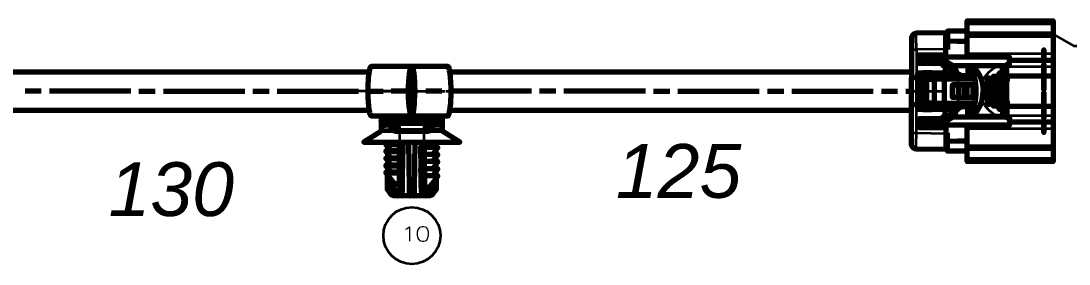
# Model space of a CAD drawing. Header units: millimetres. Extents: x 0 to 174, y 0 to 33.
# Drawn here: x 62.51 to 67.58, y 8.08 to 9.26 of the extents above; entities that cross this region are included whole.
import ezdxf

# ---------------------------------------------------------------- set-up
doc = ezdxf.new("R2010")
doc.units = ezdxf.units.MM
doc.layers.add('PDF2_문자', color=7, linetype='Continuous')
doc.layers.add('PDF2_형상', color=157, linetype='Continuous', true_color=0x405f80)
doc.styles.add('PDF LucidaHandwriting Italic', font='ariali.ttf')

msp = doc.modelspace()

# ---------------------------------------------------------------- linework, layer by layer
at = {"layer": 'PDF2_형상', "lineweight": 70}
for points in [[(67.0858, 9.0838), (67.0858, 9.0997), (67.0858, 9.1885), (67.0858, 9.2012), (67.0858, 9.2443), (67.0858, 9.2542), (67.0858, 9.2583), (67.5011, 9.2583), (67.5011, 9.2542), (67.5011, 9.2443), (67.5011, 9.2012), (67.5011, 9.1885), (67.5011, 9.0997), (67.5011, 9.0681), (67.5011, 9.0358), (67.5011, 8.9932)], [(66.9675, 9.0479), (66.9589, 9.0522), (66.8515, 9.0526), (66.8515, 9.0949), (66.9825, 9.096), (66.9825, 9.1225), (66.9825, 9.2012), (66.8397, 9.1987), (66.8303, 9.1967), (66.8225, 9.191), (66.8175, 9.1828), (66.8161, 9.1747), (66.8161, 9.12), (66.8161, 8.9849)], [(67.0858, 9.2088), (66.9904, 9.2088), (66.9904, 9.1601), (66.9904, 9.1201)], [(67.5011, 9.1885), (67.0858, 9.1885)], [(66.9825, 9.1744), (66.9904, 9.1746)], [(67.0858, 9.1589), (67.0383, 9.1594), (66.9904, 9.1601)], [(67.5011, 8.8436), (67.2775, 8.8436), (67.2775, 8.9932), (67.2775, 9.0358), (67.2775, 9.0472), (67.2904, 9.0472), (67.2904, 9.0838), (66.9283, 9.0838), (66.8594, 9.0838), (66.8594, 9.0631), (66.9283, 9.0631), (66.9822, 9.0631), (67.0157, 9.0435)], [(66.9675, 9.0631), (66.9675, 9.0435), (67.0157, 9.0435), (67.2775, 9.0435)], [(66.9785, 9.0424), (66.9764, 9.0435)], [(67.0179, 9.0056), (67.0179, 9.0225), (66.9785, 9.0424), (66.9785, 9.0058)], [(67.1196, 8.9925), (67.0882, 8.9926), (67.0679, 8.9928), (67.065, 8.9928), (67.0554, 8.9949), (67.0467, 8.999), (67.0392, 9.0054), (67.0335, 9.0133), (67.03, 9.0224), (67.0287, 9.0321), (67.0287, 9.0435)], [(67.0882, 9.0435), (67.0882, 8.9926)], [(67.1054, 9.0317), (67.0976, 9.0319), (67.0976, 9.0435)], [(67.2558, 9.0103), (67.2558, 9.041), (67.2331, 9.041), (67.1097, 9.041), (67.101, 9.041), (67.0997, 9.0435)], [(67.1097, 9.041), (67.1243, 9.0263), (67.1363, 9.0104), (67.1439, 8.9975), (67.1493, 8.9863), (67.1561, 8.9676), (67.1579, 8.9611), (67.1619, 8.9401), (67.1631, 8.9185)], [(67.2775, 9.0258), (67.2558, 9.0267)], [(67.2904, 9.0681), (67.5011, 9.0681)], [(64.1917, 9.0106), (62.0172, 9.0106)], [(66.8161, 9.0106), (64.5831, 9.0106)], [(66.8476, 8.8522), (66.8397, 8.8522), (66.8161, 8.8519), (66.8161, 8.9849), (66.8397, 8.9846), (66.8476, 8.9846)], [(66.8712, 8.83), (66.8476, 8.8299), (66.8476, 9.0069), (66.8712, 9.0068), (66.8712, 8.83), (66.9156, 8.8304), (67.0392, 8.8315)], [(67.0392, 9.0053), (66.9156, 9.0064), (66.8712, 9.0068)], [(66.8712, 8.9843), (66.9156, 8.984), (67.0415, 8.9829), (67.0415, 8.9765)], [(66.8712, 8.9758), (66.8761, 8.9758), (66.8761, 8.861), (66.8712, 8.861)], [(66.8761, 8.9758), (66.8958, 8.976), (66.9254, 8.9761)], [(66.9156, 9.0064), (66.9156, 8.984)], [(67.1133, 8.9925), (67.1133, 8.9769), (67.0401, 8.9765), (66.9746, 8.9762), (66.9254, 8.9761), (66.9254, 8.8608), (66.9746, 8.8606), (67.0401, 8.8603), (67.1133, 8.86), (67.1133, 8.8443)], [(66.9746, 8.9762), (66.9746, 8.8606)], [(67.0415, 9.0031), (67.0415, 8.9829)], [(67.0711, 8.9926), (67.0711, 8.9767)], [(67.2775, 8.9932), (67.5011, 8.9932), (67.5011, 8.8436), (67.5011, 8.8011), (67.5011, 8.7687), (67.5011, 8.7371), (67.5011, 8.6483), (67.5011, 8.6356), (67.5011, 8.5925), (67.5011, 8.5828), (67.5011, 8.5785), (67.0858, 8.5785), (67.0858, 8.5828), (67.0858, 8.5925), (67.0858, 8.6356), (67.0858, 8.6483), (67.0858, 8.7371), (67.0858, 8.7531)], [(67.0858, 8.9768), (67.0858, 8.9926)], [(67.2318, 8.9915), (67.2267, 8.9915)], [(67.2558, 8.836), (67.2558, 9.0008)], [(67.2775, 8.9918), (67.2558, 8.9919)], [(67.2915, 8.9776), (67.2563, 8.9775)], [(67.0415, 8.8875), (67.0401, 8.8875), (67.014, 8.8874), (67.014, 8.9496), (67.0401, 8.9494), (67.014, 8.9496)], [(67.0711, 8.9493), (67.0882, 8.9492), (67.1281, 8.949), (67.0842, 8.9493), (67.0401, 8.9494), (67.0415, 8.9494), (67.0415, 8.8875), (67.0711, 8.8875), (67.0711, 8.9493), (67.0415, 8.9494)], [(67.0858, 8.8876), (67.0858, 8.9492)], [(67.1133, 8.949), (67.1133, 8.8878)], [(67.2558, 8.9485), (67.2775, 8.9483), (67.2597, 8.9485), (67.2419, 8.9486)], [(67.2775, 8.9401), (67.2558, 8.9401)], [(67.0711, 8.8875), (67.0882, 8.8876), (67.1281, 8.8878), (67.0842, 8.8876), (67.0401, 8.8874), (67.014, 8.8874)], [(67.2558, 8.8265), (67.2558, 8.7958), (67.2331, 8.7958), (67.1097, 8.7958), (67.1117, 8.7975), (67.1244, 8.8107), (67.1347, 8.824), (67.1439, 8.8394), (67.1493, 8.8507), (67.154, 8.8628), (67.1579, 8.8757), (67.1619, 8.8968), (67.1631, 8.9185), (67.165, 8.9185)], [(67.2558, 8.8883), (67.2775, 8.8885), (67.2597, 8.8883), (67.2419, 8.8883)], [(67.2558, 8.9243), (67.2775, 8.9243)], [(67.2558, 8.9125), (67.2775, 8.9125)], [(67.2775, 8.8968), (67.2558, 8.8968)], [(62.0172, 8.8262), (64.1917, 8.8262)], [(64.5831, 8.8262), (66.8161, 8.8262)], [(66.9675, 8.789), (66.9589, 8.7846), (66.8515, 8.7842), (66.8515, 8.7419), (66.9825, 8.7408), (66.9825, 8.7143), (66.9825, 8.6357), (66.8397, 8.6381), (66.8317, 8.6396), (66.8236, 8.6447), (66.8181, 8.6526), (66.8161, 8.6621), (66.8161, 8.7168), (66.8161, 8.8519)], [(67.2775, 8.8436), (67.2775, 8.8011), (67.2775, 8.7897), (67.2904, 8.7897), (67.2904, 8.7531), (66.9283, 8.7531), (66.8594, 8.7531), (66.8594, 8.7738), (66.9283, 8.7738), (66.9822, 8.7738), (67.0157, 8.7935)], [(67.0415, 8.8603), (67.0415, 8.854), (66.9156, 8.8529), (66.8712, 8.8525)], [(66.9254, 8.8608), (66.8958, 8.8608), (66.8761, 8.861)], [(66.9156, 8.8304), (66.9156, 8.8529)], [(66.9764, 8.7935), (66.9785, 8.7946), (67.0179, 8.8144), (67.0179, 8.8312)], [(66.9785, 8.7946), (66.9785, 8.831)], [(67.0287, 8.7935), (67.0287, 8.8047), (67.0289, 8.8076), (67.0307, 8.8172), (67.035, 8.8261), (67.0413, 8.8336), (67.0492, 8.8393), (67.0582, 8.8429), (67.0679, 8.8442), (67.0882, 8.8442), (67.1196, 8.8443)], [(67.0415, 8.8338), (67.0415, 8.854)], [(67.0711, 8.8601), (67.0711, 8.8442)], [(67.0858, 8.8442), (67.0858, 8.86)], [(67.0882, 8.7935), (67.0882, 8.8442)], [(67.2267, 8.8453), (67.2318, 8.8453)], [(67.2558, 8.845), (67.2775, 8.845)], [(67.2915, 8.8592), (67.2563, 8.8593)], [(64.2488, 8.7236), (64.166, 8.671), (64.3396, 8.671), (64.4576, 8.671), (64.6313, 8.671), (64.5485, 8.7236), (64.5463, 8.7278), (64.5463, 8.7329), (64.5463, 8.7961), (64.5458, 8.7988)], [(64.2514, 8.7988), (64.251, 8.7961), (64.251, 8.7329), (64.251, 8.7278), (64.2486, 8.7236)], [(64.2511, 8.7714), (64.2514, 8.7797), (64.2515, 8.7806), (64.2517, 8.781), (64.2521, 8.7812), (64.2528, 8.7788), (64.2544, 8.7771), (64.2569, 8.7764)], [(64.2558, 8.7714), (64.256, 8.7746), (64.2563, 8.7757), (64.2564, 8.7761), (64.2567, 8.7763), (64.2569, 8.7764), (64.2949, 8.7757), (64.2944, 8.7757), (64.2936, 8.7764), (64.2929, 8.7775), (64.2924, 8.7806)], [(64.2949, 8.7757), (64.3104, 8.7754), (64.3093, 8.7757), (64.3082, 8.7764), (64.3071, 8.7782), (64.3067, 8.7803), (64.3101, 8.7789), (64.3117, 8.7763), (64.3128, 8.7704), (64.3124, 8.7704), (64.3122, 8.7704), (64.3121, 8.7704), (64.3169, 8.7704), (64.3163, 8.7728), (64.3143, 8.7744), (64.3104, 8.7754)], [(64.3403, 8.7325), (64.3403, 8.7261), (64.3403, 8.7251), (64.3397, 8.7251), (64.3394, 8.7251), (64.3393, 8.7251), (64.3282, 8.7251), (64.3276, 8.7251), (64.3247, 8.7257), (64.3221, 8.7274), (64.3204, 8.7299), (64.3199, 8.7329), (64.3199, 8.7988)], [(64.4774, 8.7988), (64.4774, 8.7329), (64.4763, 8.729), (64.4735, 8.7261), (64.4696, 8.7251), (64.469, 8.7251), (64.4579, 8.7251), (64.4569, 8.7251), (64.3403, 8.7251)], [(64.3607, 8.7988), (64.3535, 8.7942), (64.3524, 8.7899), (64.3524, 8.781), (64.3565, 8.7735), (64.3612, 8.7722), (64.3687, 8.7722), (64.3697, 8.7731), (64.3697, 8.7733), (64.3699, 8.7739), (64.3703, 8.7743), (64.3707, 8.7746), (64.3712, 8.7747), (64.426, 8.7747), (64.4265, 8.7746), (64.4269, 8.7743), (64.4274, 8.7739), (64.4275, 8.7733), (64.4275, 8.7731), (64.4285, 8.7722), (64.436, 8.7722), (64.4435, 8.7764), (64.4449, 8.781), (64.4443, 8.7776), (64.4432, 8.7756), (64.4406, 8.7722), (64.4379, 8.7686), (64.436, 8.7643)], [(64.3612, 8.7643), (64.3588, 8.7696), (64.3571, 8.7718), (64.3542, 8.7753), (64.3531, 8.7774), (64.3524, 8.781)], [(64.4449, 8.781), (64.4449, 8.7899), (64.4407, 8.7974), (64.4365, 8.7988)], [(64.4785, 8.7703), (64.4778, 8.7788), (64.4775, 8.7799), (64.4775, 8.78), (64.4774, 8.78)], [(64.4904, 8.7803), (64.4871, 8.7789), (64.4856, 8.7763), (64.4844, 8.7704), (64.485, 8.7704), (64.4803, 8.7704), (64.4807, 8.7724), (64.4822, 8.774), (64.4843, 8.775), (64.4867, 8.7754), (64.5024, 8.7757), (64.5254, 8.7761), (64.5336, 8.7763), (64.5388, 8.7763), (64.5403, 8.7764)], [(66.9675, 8.7738), (66.9675, 8.7935), (67.0157, 8.7935), (67.2775, 8.7935)], [(67.1054, 8.8051), (67.0976, 8.8049), (67.0976, 8.7935)], [(67.0997, 8.7935), (67.101, 8.7958), (67.1097, 8.7958)], [(67.2775, 8.811), (67.2558, 8.8103)], [(64.3067, 8.7486), (64.3101, 8.75), (64.3117, 8.7526), (64.3128, 8.7586), (64.3121, 8.7586), (64.3122, 8.7586), (64.3169, 8.7586), (64.3164, 8.7565), (64.315, 8.7549), (64.3129, 8.7539), (64.3104, 8.7535), (64.2949, 8.7532), (64.271, 8.7528), (64.2599, 8.7526), (64.2569, 8.7526)], [(64.3197, 8.7168), (64.3211, 8.7212), (64.321, 8.724), (64.3201, 8.7257), (64.3122, 8.7278), (64.3001, 8.7297), (64.2924, 8.7329)], [(64.2993, 8.7278), (64.2999, 8.7289), (64.3001, 8.7297), (64.3001, 8.7281), (64.2999, 8.7264), (64.2992, 8.7249), (64.2983, 8.7236)], [(64.3121, 8.7704), (64.3121, 8.7586)], [(64.3188, 8.7586), (64.3194, 8.7503), (64.3197, 8.749), (64.3197, 8.7489), (64.3199, 8.7489)], [(64.3201, 8.7257), (64.3201, 8.7258), (64.3203, 8.7258), (64.3233, 8.7258), (64.3239, 8.7258), (64.3242, 8.7258), (64.3243, 8.7258), (64.3244, 8.7258)], [(64.3282, 8.7251), (64.3247, 8.7261), (64.3222, 8.729), (64.3212, 8.7329)], [(64.3332, 8.7643), (64.3364, 8.7642), (64.3411, 8.764), (64.4561, 8.764), (64.4607, 8.7642), (64.464, 8.7643)], [(64.3687, 8.7722), (64.3689, 8.7722), (64.369, 8.7722), (64.4281, 8.7722), (64.4285, 8.7722)], [(64.3986, 8.7703), (64.3854, 8.7703), (64.3854, 8.7722)], [(64.4132, 8.7722), (64.4132, 8.7703), (64.4122, 8.7703), (64.4111, 8.7703), (64.4096, 8.7703), (64.405, 8.7703), (64.4019, 8.7703), (64.3986, 8.7703), (64.3986, 8.7722)], [(64.3986, 8.7161), (64.3986, 8.7251)], [(64.4019, 8.7703), (64.4019, 8.7722)], [(64.405, 8.7703), (64.405, 8.7722)], [(64.4096, 8.7703), (64.4096, 8.7722)], [(64.4111, 8.7703), (64.4111, 8.7722)], [(64.4122, 8.7703), (64.4122, 8.7722)], [(64.4569, 8.7251), (64.4569, 8.7325)], [(64.4576, 8.7251), (64.4576, 8.721), (64.4576, 8.7167)], [(64.469, 8.7251), (64.4717, 8.7257), (64.4739, 8.7274), (64.4754, 8.7299), (64.476, 8.7329)], [(64.4728, 8.7258), (64.4737, 8.7258), (64.4769, 8.7258), (64.4771, 8.7258), (64.4771, 8.7257), (64.4769, 8.7257)], [(64.4775, 8.7168), (64.4761, 8.7212), (64.4763, 8.724), (64.4769, 8.7257), (64.4861, 8.7281), (64.4971, 8.7297), (64.4971, 8.7281), (64.4974, 8.7264), (64.4989, 8.7236)], [(64.5024, 8.7532), (64.4867, 8.7535), (64.4879, 8.7532), (64.489, 8.7525), (64.4901, 8.7508), (64.4904, 8.7486), (64.4871, 8.75), (64.4856, 8.7526), (64.4844, 8.7586), (64.4849, 8.7586), (64.485, 8.7586), (64.4851, 8.7586), (64.4803, 8.7586), (64.481, 8.7561), (64.4829, 8.7544), (64.4867, 8.7535)], [(64.4851, 8.7586), (64.4851, 8.7704)], [(64.5049, 8.7329), (64.4971, 8.7297)], [(64.5414, 8.7575), (64.5413, 8.7543), (64.541, 8.7532), (64.5407, 8.7528), (64.5406, 8.7526), (64.5403, 8.7526), (64.5024, 8.7532), (64.5028, 8.7532), (64.5036, 8.7526), (64.5043, 8.7515), (64.5049, 8.7483)], [(64.5451, 8.7476), (64.5444, 8.7501), (64.5428, 8.7519), (64.5403, 8.7526)], [(64.5408, 8.7529), (64.5413, 8.7525)], [(67.5011, 8.7687), (67.2904, 8.7687)], [(67.0858, 8.6281), (66.9904, 8.6281), (66.9904, 8.6767), (66.9904, 8.7167)], [(66.9904, 8.6767), (67.0383, 8.6774), (67.0858, 8.6779)], [(64.3376, 8.6636), (64.2742, 8.6636), (64.2737, 8.6635), (64.2733, 8.6633), (64.2731, 8.6631), (64.2729, 8.6626), (64.2728, 8.6624), (64.2728, 8.6618), (64.2732, 8.6611)], [(64.3376, 8.6292), (64.2742, 8.6292), (64.2737, 8.629), (64.2733, 8.6289), (64.2731, 8.6286), (64.2729, 8.6282), (64.2728, 8.6278), (64.2728, 8.6274), (64.2732, 8.6267)], [(64.2981, 8.6292), (64.2732, 8.6611), (64.3376, 8.6611)], [(64.2981, 8.5947), (64.2732, 8.6267), (64.3376, 8.6267)], [(64.2815, 8.671), (64.2815, 8.6636)], [(64.2815, 8.6504), (64.2815, 8.6292)], [(64.3561, 8.6296), (64.3567, 8.6615), (64.3568, 8.6642), (64.3376, 8.6642), (64.3376, 8.6615), (64.3376, 8.6296), (64.3376, 8.6271), (64.3376, 8.5951), (64.3376, 8.5926), (64.3376, 8.5607), (64.3376, 8.5582), (64.3376, 8.5263), (64.3376, 8.5238), (64.3376, 8.4712), (64.3376, 8.4699)], [(64.3556, 8.5951), (64.3561, 8.6271), (64.3561, 8.6296), (64.3376, 8.6296)], [(64.3818, 8.671), (64.3857, 8.4494), (64.3857, 8.4481), (64.3861, 8.4232), (64.3861, 8.4194), (64.3865, 8.4182), (64.3874, 8.4169), (64.389, 8.4158), (64.3911, 8.4156)], [(64.411, 8.4194), (64.4111, 8.4232), (64.4115, 8.4481), (64.4115, 8.4494), (64.4154, 8.671)], [(64.4442, 8.4526), (64.4442, 8.454), (64.4432, 8.5065), (64.4432, 8.509), (64.4426, 8.541), (64.4425, 8.5435), (64.4596, 8.5435), (64.4596, 8.5754), (64.4596, 8.5779), (64.4596, 8.6099), (64.4596, 8.6124), (64.4596, 8.6443), (64.4596, 8.6469), (64.4408, 8.6469), (64.4408, 8.6443), (64.4414, 8.6124)], [(64.4992, 8.6119), (64.524, 8.6439), (64.5243, 8.6442), (64.5244, 8.6446), (64.5244, 8.645), (64.5243, 8.6454), (64.524, 8.6458), (64.5237, 8.6461), (64.5235, 8.6463), (64.5231, 8.6464), (64.4596, 8.6464)], [(64.5157, 8.6464), (64.5157, 8.671)], [(64.5157, 8.6119), (64.5157, 8.6332)], [(66.9904, 8.6624), (66.9825, 8.6624)], [(67.0858, 8.6483), (67.5011, 8.6483)], [(64.3376, 8.5947), (64.2742, 8.5947), (64.2737, 8.5946), (64.2733, 8.5944), (64.2731, 8.5942), (64.2729, 8.5938), (64.2728, 8.5933), (64.2728, 8.5929), (64.2732, 8.5922)], [(64.2981, 8.5603), (64.2732, 8.5922), (64.3376, 8.5922)], [(64.2815, 8.616), (64.2815, 8.5947)], [(64.2815, 8.5815), (64.2815, 8.5603)], [(64.355, 8.5607), (64.3556, 8.5926), (64.3556, 8.5951), (64.3376, 8.5951)], [(64.4596, 8.6124), (64.4414, 8.6124), (64.4414, 8.6099), (64.4419, 8.5779)], [(64.4596, 8.5779), (64.4419, 8.5779), (64.4419, 8.5754), (64.4425, 8.5435)], [(64.4992, 8.5775), (64.524, 8.6094), (64.5243, 8.6097), (64.5244, 8.6101), (64.5244, 8.6106), (64.5243, 8.611), (64.524, 8.6114), (64.5237, 8.6117), (64.5231, 8.6119), (64.4596, 8.6119)], [(64.4992, 8.5431), (64.524, 8.575), (64.5243, 8.5753), (64.5244, 8.5757), (64.5244, 8.5761), (64.5243, 8.5765), (64.524, 8.5769), (64.5237, 8.5772), (64.5231, 8.5775), (64.4596, 8.5775)], [(64.5157, 8.5775), (64.5157, 8.5987)], [(64.3376, 8.5603), (64.2742, 8.5603), (64.2737, 8.5601), (64.2733, 8.56), (64.2731, 8.5597), (64.2729, 8.5593), (64.2728, 8.5589), (64.2728, 8.5585), (64.2732, 8.5578)], [(64.3376, 8.5258), (64.2742, 8.5258), (64.2737, 8.5257), (64.2733, 8.5256), (64.2731, 8.5253), (64.2729, 8.5249), (64.2728, 8.5244), (64.2728, 8.524), (64.2732, 8.5233)], [(64.2981, 8.5258), (64.2732, 8.5578), (64.3376, 8.5578)], [(64.3376, 8.4707), (64.3137, 8.4706), (64.3136, 8.4712), (64.3133, 8.4718), (64.2732, 8.5233), (64.3376, 8.5233)], [(64.2815, 8.5471), (64.2815, 8.5258)], [(64.3543, 8.5263), (64.3549, 8.5582), (64.355, 8.5607), (64.3376, 8.5607)], [(64.3533, 8.4699), (64.3533, 8.4712), (64.3543, 8.5238), (64.3543, 8.5263), (64.3376, 8.5263)], [(64.4596, 8.5435), (64.4596, 8.541), (64.4596, 8.509), (64.4432, 8.509)], [(64.4992, 8.5086), (64.524, 8.5406), (64.5243, 8.5408), (64.5244, 8.5412), (64.5244, 8.5417), (64.5243, 8.5421), (64.524, 8.5425), (64.5237, 8.5428), (64.5231, 8.5431), (64.4596, 8.5431)], [(64.5157, 8.5431), (64.5157, 8.5643)], [(64.5157, 8.5086), (64.5157, 8.5299)], [(64.3236, 8.4399), (64.3244, 8.4392), (64.3253, 8.4378), (64.3258, 8.4358), (64.3258, 8.4233), (64.3258, 8.4203), (64.3258, 8.4185), (64.3258, 8.4171), (64.3261, 8.4151), (64.3272, 8.4136), (64.3287, 8.4125), (64.3307, 8.4121), (64.321, 8.4121), (64.3144, 8.4121), (64.3124, 8.4121), (64.3035, 8.4143), (64.2963, 8.4206), (64.2828, 8.4397), (64.2815, 8.444), (64.2815, 8.5126)], [(64.3533, 8.4653), (64.3367, 8.4653), (64.285, 8.4653), (64.2842, 8.4665), (64.2838, 8.4701), (64.2818, 8.4701), (64.2822, 8.4644), (64.2828, 8.4633), (64.2835, 8.4647), (64.2842, 8.4651), (64.285, 8.4653), (64.2839, 8.4682), (64.2838, 8.4701), (64.2818, 8.4701)], [(64.3096, 8.4657), (64.3097, 8.4654), (64.3097, 8.4653), (64.3099, 8.4653), (64.3096, 8.4657), (64.3078, 8.4701)], [(64.4596, 8.509), (64.4596, 8.5065), (64.4596, 8.454), (64.4596, 8.4526)], [(64.4596, 8.4535), (64.4835, 8.4533), (64.4839, 8.4546), (64.524, 8.5061), (64.5243, 8.5064), (64.5244, 8.5068), (64.5244, 8.5072), (64.5243, 8.5076), (64.524, 8.5081), (64.5237, 8.5083), (64.5235, 8.5085), (64.5231, 8.5086), (64.4596, 8.5086)], [(64.5157, 8.4954), (64.5157, 8.444), (64.5144, 8.4397), (64.501, 8.4206), (64.494, 8.4144), (64.4849, 8.4121), (64.4828, 8.4121), (64.4763, 8.4121), (64.4689, 8.4121)], [(64.2835, 8.4654), (64.2857, 8.4658)], [(64.2978, 8.4206), (64.2885, 8.4332), (64.2844, 8.4397)], [(64.3144, 8.4171), (64.3097, 8.4176), (64.3053, 8.4197), (64.3015, 8.4233), (64.2924, 8.436), (64.2882, 8.4393)], [(64.2903, 8.441), (64.3208, 8.4407), (64.3206, 8.4408), (64.3204, 8.441), (64.3201, 8.4414), (64.3197, 8.4425), (64.3194, 8.4457)], [(64.3094, 8.4657), (64.311, 8.4656)], [(64.3125, 8.4682), (64.3124, 8.4671), (64.3118, 8.4661), (64.3108, 8.4656), (64.3099, 8.4653)], [(64.3208, 8.4407), (64.3236, 8.4399), (64.3235, 8.44), (64.3235, 8.4401), (64.3236, 8.4406), (64.3253, 8.444)], [(64.3244, 8.4392), (64.3246, 8.439), (64.325, 8.4389), (64.3257, 8.439), (64.3272, 8.4397), (64.3289, 8.4376), (64.3299, 8.4351), (64.3301, 8.4329), (64.3274, 8.4337), (64.3264, 8.4344), (64.326, 8.4351), (64.3258, 8.4358)], [(64.3524, 8.4121), (64.3367, 8.4121), (64.3307, 8.4121), (64.3301, 8.4156), (64.33, 8.4206), (64.3272, 8.4213), (64.3264, 8.4221), (64.326, 8.4226), (64.3258, 8.4233)], [(64.3301, 8.4329), (64.33, 8.4206)], [(64.4665, 8.4121), (64.4669, 8.4146), (64.4671, 8.4161), (64.4701, 8.4174), (64.4711, 8.4186), (64.4714, 8.42), (64.4714, 8.4171), (64.4708, 8.4146), (64.469, 8.4128), (64.4665, 8.4121), (64.4606, 8.4121), (64.4449, 8.4121), (64.416, 8.4121), (64.4106, 8.4121), (64.4078, 8.4125), (64.4071, 8.4129), (64.4064, 8.4139), (64.4061, 8.4156), (64.4064, 8.4139), (64.4071, 8.4129), (64.4079, 8.4124), (64.4106, 8.4121), (64.3867, 8.4121), (64.3894, 8.4125), (64.3901, 8.4129), (64.3908, 8.4139), (64.3911, 8.4156), (64.3908, 8.4139), (64.3901, 8.4129), (64.3892, 8.4124), (64.3867, 8.4121), (64.3813, 8.4121), (64.3524, 8.4121), (64.3524, 8.4124), (64.3525, 8.4206), (64.3528, 8.4397), (64.3529, 8.444), (64.3532, 8.4633), (64.3533, 8.4653), (64.3533, 8.4682)], [(64.3906, 8.4496), (64.3857, 8.4494)], [(64.3906, 8.4454), (64.3871, 8.4461), (64.3861, 8.4471), (64.3857, 8.4481)], [(64.391, 8.4206), (64.3879, 8.4211), (64.3868, 8.4218), (64.3863, 8.4228), (64.3861, 8.4232)], [(64.4442, 8.4525), (64.4442, 8.4496), (64.4606, 8.4496), (64.5122, 8.4496), (64.5129, 8.4508), (64.5135, 8.4543), (64.5154, 8.4543), (64.5135, 8.4543), (64.5132, 8.4524), (64.5122, 8.4496), (64.5131, 8.4493), (64.5138, 8.449), (64.5144, 8.4475), (64.5153, 8.451), (64.5154, 8.4543)], [(64.4442, 8.4496), (64.4443, 8.4475), (64.4443, 8.444), (64.4444, 8.4397), (64.4447, 8.4206), (64.4449, 8.4157), (64.4449, 8.4139), (64.4449, 8.4128), (64.4449, 8.4124), (64.4449, 8.4122), (64.4449, 8.4121)], [(64.4714, 8.42), (64.4717, 8.4217), (64.4715, 8.4214), (64.471, 8.4208), (64.4701, 8.4206), (64.4678, 8.4206), (64.4685, 8.4219), (64.471, 8.4247), (64.474, 8.4264), (64.4778, 8.4271), (64.4772, 8.4257), (64.4769, 8.4253), (64.4765, 8.425), (64.4763, 8.425)], [(64.4717, 8.4217), (64.4725, 8.4231), (64.4746, 8.4246), (64.4763, 8.425), (64.4914, 8.4251), (64.4967, 8.4251), (64.4975, 8.4251), (64.4978, 8.425), (64.4979, 8.4249), (64.4981, 8.4246), (64.4981, 8.4244), (64.4978, 8.424), (64.4965, 8.4226), (64.4956, 8.4218), (64.4925, 8.4201), (64.4869, 8.4175), (64.4828, 8.4171)], [(64.4778, 8.4271), (64.5003, 8.4272)], [(64.4874, 8.4496), (64.4862, 8.4497), (64.4854, 8.4504), (64.4849, 8.4514), (64.4846, 8.4525)], [(64.4876, 8.4499), (64.4874, 8.4496), (64.4875, 8.4496), (64.4876, 8.4499), (64.4894, 8.4544)], [(64.4967, 8.4251), (64.4988, 8.4257), (64.5003, 8.4272), (64.501, 8.4271), (64.5014, 8.4269), (64.5017, 8.4265), (64.5017, 8.4261), (64.5015, 8.4249), (64.5004, 8.4224), (64.4993, 8.4206), (64.499, 8.4204), (64.4985, 8.4206), (64.4956, 8.4218)], [(64.4978, 8.4253), (64.4972, 8.4251)], [(64.5153, 8.4506), (64.515, 8.4518), (64.5143, 8.4526)], [(64.3261, 8.4153), (64.3279, 8.4131), (64.3306, 8.4122)], [(64.384, 8.4169), (64.3813, 8.4171)], [(64.416, 8.4171), (64.4132, 8.4169)], [(64.4668, 8.4121), (64.4685, 8.4125), (64.4708, 8.4147), (64.4714, 8.4165)]]:
    msp.add_lwpolyline(points, dxfattribs=at)
at = {"layer": 'PDF2_형상', "lineweight": 35}
for points in [[(67.5011, 9.2542), (67.0858, 9.2542)], [(67.0858, 9.2443), (67.5011, 9.2443)], [(66.9825, 9.1225), (66.8397, 9.12), (66.8397, 9.1249), (66.8396, 9.179), (66.8396, 9.1944), (66.8397, 9.1981), (66.8397, 9.1986), (66.8397, 9.1987)], [(67.5011, 9.2012), (67.0858, 9.2012)], [(66.8161, 9.12), (66.8397, 9.12), (66.8397, 8.9846)], [(66.9283, 9.0838), (66.9283, 9.0631)], [(66.9904, 9.1201), (66.9825, 9.1201)], [(67.5011, 9.0997), (67.0858, 9.0997)], [(67.1824, 8.9512), (67.1804, 8.9481), (67.1699, 8.9549), (67.1579, 8.9611), (67.1642, 8.975), (67.1715, 8.9878), (67.1803, 8.9993), (67.1897, 9.0097), (67.1999, 9.019), (67.2104, 9.0272), (67.2272, 9.0379), (67.2331, 9.041)], [(67.5011, 9.0358), (67.2775, 9.0358)], [(66.8958, 8.976), (66.8958, 8.8608)], [(67.0401, 8.9765), (67.0401, 8.9494)], [(67.211, 8.9799), (67.1974, 8.9692)], [(67.2394, 8.9949), (67.2318, 8.9915)], [(67.2558, 9.0008), (67.2542, 9.0003)], [(67.1804, 8.9481), (67.1693, 8.9296), (67.1651, 8.9233), (67.1642, 8.9215), (67.1644, 8.9193), (67.165, 8.9185), (67.1642, 8.9171), (67.1646, 8.9144), (67.1669, 8.9108), (67.1761, 8.8964), (67.1804, 8.8889)], [(67.0401, 8.8874), (67.0401, 8.8603)], [(67.2331, 8.7958), (67.2215, 8.8022), (67.2104, 8.8096), (67.1999, 8.8178), (67.1897, 8.8271), (67.1779, 8.8403), (67.1715, 8.8492), (67.1642, 8.8618), (67.1579, 8.8757), (67.1699, 8.8821), (67.1804, 8.8889), (67.1824, 8.8856)], [(66.8161, 8.7168), (66.8397, 8.7168), (66.8397, 8.8522)], [(67.1974, 8.8676), (67.211, 8.8569)], [(67.2318, 8.8453), (67.2394, 8.8419)], [(67.2542, 8.8365), (67.2558, 8.836)], [(64.251, 8.7961), (64.2924, 8.7961), (64.3199, 8.7961)], [(64.2521, 8.7812), (64.2924, 8.7806), (64.2924, 8.7961), (64.2924, 8.7974), (64.2925, 8.7988)], [(64.3332, 8.7988), (64.3332, 8.7643), (64.3324, 8.7329), (64.3212, 8.7329), (64.3199, 8.7329), (64.2924, 8.7329), (64.2993, 8.7278)], [(64.2924, 8.7806), (64.3067, 8.7803)], [(64.3199, 8.78), (64.3197, 8.78), (64.3197, 8.7799), (64.3194, 8.7788), (64.3188, 8.7703), (64.3188, 8.7586)], [(64.3199, 8.78), (64.3199, 8.78)], [(64.3212, 8.7329), (64.3212, 8.7988)], [(64.4561, 8.7988), (64.4561, 8.764), (64.4569, 8.7325), (64.3403, 8.7325), (64.3411, 8.764), (64.3411, 8.7988)], [(64.3464, 8.7899), (64.3468, 8.7933), (64.3499, 8.7993)], [(64.3524, 8.7899), (64.3464, 8.7899), (64.3464, 8.781), (64.3479, 8.7744), (64.3518, 8.7693), (64.3554, 8.7667), (64.3612, 8.7643)], [(64.3524, 8.781), (64.3515, 8.781), (64.3464, 8.781)], [(64.369, 8.7722), (64.37, 8.7725), (64.3704, 8.7728), (64.371, 8.7735), (64.3712, 8.7744), (64.3712, 8.7747)], [(64.3712, 8.7744), (64.3703, 8.774), (64.3697, 8.7731)], [(64.426, 8.7747), (64.426, 8.7744), (64.4269, 8.774), (64.4275, 8.7731)], [(64.426, 8.7744), (64.4262, 8.7733), (64.4271, 8.7725), (64.4281, 8.7722)], [(64.4449, 8.7899), (64.4508, 8.7899), (64.4508, 8.781), (64.4494, 8.7749), (64.446, 8.7699), (64.4414, 8.7665), (64.436, 8.7643)], [(64.4449, 8.781), (64.4453, 8.781), (64.4508, 8.781)], [(64.4478, 8.7989), (64.4494, 8.7961), (64.4508, 8.7899)], [(64.464, 8.7988), (64.464, 8.7643), (64.4649, 8.7329), (64.4569, 8.7325)], [(64.476, 8.7329), (64.476, 8.7988)], [(64.5047, 8.7988), (64.5049, 8.7974), (64.5049, 8.7961), (64.4774, 8.7961)], [(64.4774, 8.78), (64.4774, 8.78)], [(64.4867, 8.7754), (64.4879, 8.7757), (64.489, 8.7764), (64.4901, 8.7782), (64.4904, 8.7803), (64.5049, 8.7806), (64.5043, 8.7775), (64.5036, 8.7764), (64.5028, 8.7757), (64.5024, 8.7757)], [(64.5463, 8.7961), (64.5049, 8.7961), (64.5049, 8.7806), (64.5451, 8.7812), (64.546, 8.7785), (64.5461, 8.7714)], [(64.5451, 8.7812), (64.5444, 8.7788), (64.5428, 8.7771), (64.5403, 8.7764), (64.5406, 8.7763), (64.5407, 8.7761), (64.541, 8.7757), (64.5413, 8.7746), (64.5414, 8.7714)], [(66.9283, 8.7738), (66.9283, 8.7531)], [(67.2775, 8.8011), (67.5011, 8.8011)], [(64.2488, 8.7236), (64.2983, 8.7236), (64.299, 8.7254), (64.2993, 8.7278), (64.251, 8.7278)], [(64.251, 8.7329), (64.2924, 8.7329), (64.2924, 8.7483), (64.2521, 8.7476), (64.2512, 8.7504), (64.2511, 8.7575)], [(64.2521, 8.7476), (64.2528, 8.7501), (64.2544, 8.7519), (64.2569, 8.7526), (64.2567, 8.7526), (64.2564, 8.7528), (64.2563, 8.7532), (64.256, 8.7543), (64.2558, 8.7575)], [(64.3104, 8.7535), (64.3093, 8.7532), (64.3082, 8.7525), (64.3071, 8.7508), (64.3067, 8.7486), (64.2924, 8.7483), (64.2929, 8.7515), (64.2936, 8.7526), (64.2944, 8.7532), (64.2949, 8.7532)], [(64.3396, 8.7167), (64.3197, 8.7168), (64.309, 8.7207), (64.2983, 8.7236)], [(64.3128, 8.7704), (64.3128, 8.7586)], [(64.3199, 8.7489), (64.3199, 8.7489)], [(64.3393, 8.7251), (64.3367, 8.7257), (64.3344, 8.7274), (64.3329, 8.7299), (64.3324, 8.7329), (64.3403, 8.7325)], [(64.436, 8.7722), (64.436, 8.7643), (64.3612, 8.7643), (64.3612, 8.7722)], [(64.4989, 8.7236), (64.4882, 8.7207), (64.4775, 8.7168), (64.4576, 8.7167)], [(64.5463, 8.7329), (64.5049, 8.7329), (64.4774, 8.7329), (64.476, 8.7329), (64.4649, 8.7329), (64.4639, 8.729), (64.4614, 8.7261), (64.4579, 8.7251)], [(64.4774, 8.7489), (64.4775, 8.7489), (64.4775, 8.749), (64.4778, 8.7503), (64.4785, 8.7586), (64.4785, 8.7703)], [(64.4774, 8.7489), (64.4774, 8.7489)], [(64.4844, 8.7586), (64.4844, 8.7704)], [(64.5049, 8.7483), (64.4904, 8.7486)], [(64.4971, 8.7297), (64.4979, 8.7278), (64.5049, 8.7329), (64.5049, 8.7483), (64.5451, 8.7476), (64.5454, 8.7479), (64.5457, 8.7483), (64.5458, 8.7493), (64.5461, 8.7575)], [(64.5463, 8.7278), (64.4979, 8.7278), (64.4981, 8.7254), (64.4989, 8.7236), (64.5485, 8.7236)], [(67.0858, 8.7371), (67.5011, 8.7371)], [(64.4576, 8.671), (64.4576, 8.7167), (64.3986, 8.7161), (64.3396, 8.7167), (64.3396, 8.671)], [(66.8397, 8.6381), (66.8396, 8.6442), (66.8396, 8.6611), (66.8397, 8.7168), (66.9825, 8.7143)], [(66.9825, 8.7167), (66.9904, 8.7167)], [(64.2818, 8.671), (64.2818, 8.6636)], [(64.2818, 8.65), (64.2818, 8.6292)], [(64.2838, 8.671), (64.2838, 8.6636)], [(64.2838, 8.6475), (64.2838, 8.6292)], [(64.3078, 8.6636), (64.3078, 8.671)], [(64.3122, 8.6636), (64.3122, 8.671)], [(64.3376, 8.671), (64.3376, 8.6642)], [(64.3376, 8.6615), (64.3567, 8.6615)], [(64.3376, 8.6271), (64.3561, 8.6271)], [(64.3768, 8.671), (64.3813, 8.4171), (64.3524, 8.4171)], [(64.3867, 8.671), (64.3906, 8.4496), (64.4067, 8.4496), (64.4067, 8.4454), (64.4061, 8.4206), (64.4096, 8.4213), (64.4107, 8.4222), (64.4111, 8.4232)], [(64.4106, 8.671), (64.4067, 8.4496), (64.4115, 8.4494)], [(64.4447, 8.4171), (64.416, 8.4171), (64.4203, 8.671)], [(64.4408, 8.6443), (64.4596, 8.6443)], [(64.4596, 8.671), (64.4596, 8.6469)], [(64.524, 8.6439), (64.4596, 8.6439)], [(64.485, 8.6464), (64.485, 8.671)], [(64.4894, 8.6464), (64.4894, 8.671)], [(64.5135, 8.6464), (64.5135, 8.671)], [(64.5135, 8.6119), (64.5135, 8.6303)], [(64.5154, 8.6464), (64.5154, 8.671)], [(64.5154, 8.6119), (64.5154, 8.6328)], [(67.0858, 8.6356), (67.5011, 8.6356)], [(64.2818, 8.6156), (64.2818, 8.5947)], [(64.2818, 8.5811), (64.2818, 8.5603)], [(64.2838, 8.6131), (64.2838, 8.5947)], [(64.2838, 8.5786), (64.2838, 8.5603)], [(64.3376, 8.5926), (64.3556, 8.5926)], [(64.4414, 8.6099), (64.4596, 8.6099)], [(64.4419, 8.5754), (64.4596, 8.5754)], [(64.524, 8.6094), (64.4596, 8.6094)], [(64.524, 8.575), (64.4596, 8.575)], [(64.5135, 8.5775), (64.5135, 8.5958)], [(64.5154, 8.5775), (64.5154, 8.5983)], [(67.5011, 8.5925), (67.0858, 8.5925)], [(67.0858, 8.5828), (67.5011, 8.5828)], [(64.2818, 8.5467), (64.2818, 8.5258)], [(64.2838, 8.544), (64.2838, 8.5258)], [(64.3376, 8.5582), (64.3549, 8.5582)], [(64.3376, 8.5238), (64.3543, 8.5238)], [(64.4426, 8.541), (64.4596, 8.541)], [(64.524, 8.5406), (64.4596, 8.5406)], [(64.5135, 8.5431), (64.5135, 8.5614)], [(64.5135, 8.5086), (64.5135, 8.5269)], [(64.5154, 8.5431), (64.5154, 8.5639)], [(64.5154, 8.5086), (64.5154, 8.5294)], [(64.2818, 8.5122), (64.2818, 8.4701)], [(64.2838, 8.5096), (64.2838, 8.4701), (64.285, 8.4701), (64.285, 8.4653)], [(64.285, 8.4701), (64.3078, 8.4701), (64.3078, 8.4789)], [(64.3078, 8.4701), (64.3122, 8.4683), (64.3122, 8.4732)], [(64.3133, 8.4718), (64.3376, 8.4718)], [(64.3376, 8.4712), (64.3533, 8.4712)], [(64.3533, 8.4699), (64.3376, 8.4699), (64.3376, 8.4682), (64.3533, 8.4682)], [(64.4432, 8.5065), (64.4596, 8.5065)], [(64.524, 8.5061), (64.4596, 8.5061)], [(64.5122, 8.4496), (64.5122, 8.4544), (64.5135, 8.4543), (64.5135, 8.4924)], [(64.5154, 8.4543), (64.5154, 8.495)], [(64.2844, 8.4397), (64.2835, 8.444), (64.2815, 8.444)], [(64.2828, 8.4633), (64.3367, 8.4633), (64.3367, 8.4653)], [(64.2828, 8.4397), (64.2844, 8.4397), (64.2854, 8.4392), (64.2882, 8.4393), (64.2881, 8.4396), (64.2881, 8.4397), (64.2882, 8.44), (64.2851, 8.4414), (64.284, 8.4426), (64.2835, 8.444), (64.2844, 8.4454), (64.2857, 8.4458), (64.3194, 8.4457), (64.3224, 8.4453), (64.3253, 8.444), (64.3272, 8.4397), (64.3367, 8.4397), (64.3367, 8.444), (64.3253, 8.444)], [(64.2882, 8.44), (64.289, 8.4407), (64.2903, 8.441), (64.2886, 8.4413), (64.2872, 8.4422), (64.2861, 8.4439), (64.2857, 8.4458)], [(64.2885, 8.4332), (64.2924, 8.436)], [(64.2963, 8.4206), (64.2978, 8.4206), (64.3015, 8.4233)], [(64.3258, 8.4358), (64.3208, 8.4358), (64.3208, 8.4171), (64.3144, 8.4171), (64.3144, 8.4122), (64.3144, 8.4121), (64.3082, 8.4131), (64.3018, 8.4162), (64.2978, 8.4206)], [(64.3208, 8.4358), (64.3074, 8.436)], [(64.3122, 8.4683), (64.3124, 8.4682), (64.3125, 8.4682), (64.3376, 8.4682), (64.3376, 8.4653)], [(64.3528, 8.4397), (64.3367, 8.4397), (64.3367, 8.4206), (64.33, 8.4206)], [(64.3529, 8.444), (64.3367, 8.444), (64.3367, 8.4633), (64.3532, 8.4633)], [(64.3367, 8.4121), (64.3367, 8.4206), (64.3525, 8.4206)], [(64.3861, 8.4194), (64.386, 8.4181), (64.3857, 8.4175), (64.3849, 8.4171), (64.384, 8.4169), (64.3846, 8.4139), (64.3853, 8.4128), (64.3861, 8.4122), (64.3867, 8.4121)], [(64.3906, 8.4496), (64.3906, 8.4454)], [(64.391, 8.4206), (64.3906, 8.4454), (64.4067, 8.4454), (64.4097, 8.446), (64.4108, 8.4467), (64.4114, 8.4476), (64.4115, 8.4481)], [(64.4106, 8.4121), (64.4111, 8.4122), (64.4119, 8.4128), (64.4126, 8.4139), (64.4132, 8.4169), (64.4124, 8.4171), (64.4115, 8.4175), (64.4112, 8.4181), (64.411, 8.4194), (64.4107, 8.4182), (64.4099, 8.4169), (64.4082, 8.4158), (64.4061, 8.4156), (64.4061, 8.4206), (64.391, 8.4206), (64.3911, 8.4156)], [(64.4442, 8.454), (64.4596, 8.454)], [(64.4442, 8.4526), (64.4596, 8.4526), (64.4596, 8.4525), (64.4442, 8.4525)], [(64.4443, 8.4475), (64.4606, 8.4475), (64.4606, 8.4496)], [(64.5144, 8.4397), (64.4606, 8.4397), (64.4606, 8.444), (64.4443, 8.444)], [(64.4671, 8.4161), (64.4678, 8.4206), (64.4606, 8.4206), (64.4606, 8.4397), (64.4444, 8.4397)], [(64.4606, 8.4121), (64.4606, 8.4206), (64.4447, 8.4206)], [(64.4596, 8.4546), (64.4839, 8.4546)], [(64.485, 8.4525), (64.4849, 8.4525), (64.4846, 8.4525), (64.4596, 8.4525), (64.4596, 8.4496)], [(64.5157, 8.444), (64.4606, 8.444), (64.4606, 8.4475), (64.5144, 8.4475)], [(64.4954, 8.4162), (64.4903, 8.4135), (64.4828, 8.4121), (64.4828, 8.4122), (64.4828, 8.4171), (64.4763, 8.4171), (64.4763, 8.42), (64.4714, 8.42)], [(64.4763, 8.425), (64.4763, 8.4249), (64.4763, 8.4246), (64.4763, 8.4236), (64.4763, 8.4201), (64.4763, 8.42), (64.4925, 8.4201), (64.4954, 8.4162), (64.4993, 8.4206), (64.501, 8.4206)], [(64.4894, 8.4544), (64.485, 8.4525), (64.485, 8.456)], [(64.5122, 8.4544), (64.4894, 8.4544), (64.4894, 8.4617)], [(64.3258, 8.4171), (64.3208, 8.4171), (64.3208, 8.4136), (64.321, 8.4121)], [(64.3813, 8.4121), (64.3813, 8.4171)], [(64.416, 8.4121), (64.416, 8.4128), (64.416, 8.4171)], [(64.4763, 8.4121), (64.4763, 8.4122), (64.4763, 8.4125), (64.4763, 8.4135), (64.4763, 8.4169), (64.4763, 8.4171), (64.4714, 8.4171)]]:
    msp.add_lwpolyline(points, dxfattribs=at)
at = {"layer": 'PDF2_형상', "color": 18, "lineweight": 35, "true_color": 0x260000}
for points in [[(67.5011, 9.1949), (67.5996, 9.1381), (67.6981, 9.1381)], [(62.606, 8.9185), (62.5272, 8.9185)], [(63.039, 8.9185), (62.6453, 8.9185)], [(63.0783, 8.9185), (63.1571, 8.9185)], [(63.1965, 8.9185), (63.5901, 8.9185)], [(63.6296, 8.9185), (63.7083, 8.9185)], [(63.7476, 8.9185), (64.1414, 8.9185)], [(64.2219, 8.9185), (64.041, 8.9185)], [(64.1807, 8.9185), (64.2594, 8.9185)], [(64.4072, 8.9185), (64.2408, 8.9185)], [(64.4262, 8.9185), (64.2478, 8.9185)], [(64.2614, 8.9185), (64.3401, 8.9185)], [(64.2989, 8.9185), (64.5526, 8.9185)], [(64.3794, 8.9185), (64.5606, 8.9185)], [(64.4465, 8.9185), (64.5253, 8.9185)], [(64.5444, 8.9185), (64.4657, 8.9185)], [(64.5647, 8.9185), (64.7311, 8.9185)], [(64.9775, 8.9185), (64.5837, 8.9185)], [(65.0956, 8.9185), (65.0168, 8.9185)], [(65.5286, 8.9185), (65.135, 8.9185)], [(65.5681, 8.9185), (65.6468, 8.9185)], [(65.6861, 8.9185), (66.0799, 8.9185)], [(66.1192, 8.9185), (66.1979, 8.9185)], [(66.2374, 8.9185), (66.631, 8.9185)], [(66.6704, 8.9185), (66.7492, 8.9185)], [(66.7885, 8.9185), (66.9669, 8.9185)]]:
    msp.add_lwpolyline(points, dxfattribs=at)
at = {"layer": 'PDF2_형상', "color": 60, "lineweight": 70, "true_color": 0xbfff00}
for points in [[(67.4569, 9.1182), (67.4569, 9.0631)], [(67.4569, 9.0631), (67.4569, 9.1182)], [(67.4569, 9.0493), (67.4569, 8.9942)], [(67.4569, 8.9942), (67.4569, 9.0493)], [(67.4569, 8.9804), (67.4569, 8.9253)], [(67.4569, 8.9253), (67.4569, 8.9804)], [(67.4569, 8.8564), (67.4569, 8.9115)], [(67.4569, 8.9115), (67.4569, 8.8564)], [(67.4569, 8.8426), (67.4569, 8.7875)], [(67.4569, 8.7875), (67.4569, 8.8426)], [(67.4569, 8.7738), (67.4569, 8.7186)], [(67.4569, 8.7738), (67.4569, 8.7186)]]:
    msp.add_lwpolyline(points, close=True, dxfattribs=at)
at = {"layer": 'PDF2_형상', "lineweight": 70}
for points in [[(64.3986, 9.0381), (64.2029, 9.0381), (64.2021, 9.0381), (64.2014, 9.0376), (64.1997, 9.0362), (64.1962, 9.0293), (64.1922, 9.0132), (64.1882, 8.9839), (64.1857, 8.941), (64.1858, 8.8911), (64.1871, 8.8675), (64.1889, 8.8461), (64.1911, 8.8293), (64.1939, 8.8158), (64.1962, 8.8075), (64.1989, 8.8019), (64.2007, 8.7996), (64.2029, 8.7988), (64.3986, 8.7988), (64.5733, 8.7988), (64.574, 8.7989), (64.5747, 8.7992), (64.5761, 8.8007), (64.5793, 8.8083), (64.5831, 8.8265), (64.5867, 8.86), (64.5885, 8.9082), (64.5885, 8.9353), (64.5875, 8.9614), (64.586, 8.9847), (64.5839, 9.0049), (64.5817, 9.0189), (64.579, 9.0293), (64.5769, 9.0346), (64.5751, 9.0372), (64.5733, 9.0381)], [(64.3986, 9.0381), (64.3978, 9.0381), (64.3971, 9.0376), (64.3954, 9.0362), (64.3919, 9.0293), (64.3879, 9.0132), (64.384, 8.9839), (64.3814, 8.941), (64.3815, 8.8911), (64.3828, 8.8675), (64.3847, 8.8461), (64.3869, 8.8293), (64.3896, 8.8158), (64.3919, 8.8075), (64.3946, 8.8019), (64.3965, 8.7996), (64.3986, 8.7988), (64.3993, 8.7989), (64.4, 8.7992), (64.4014, 8.8007), (64.4046, 8.8083), (64.4083, 8.8265), (64.4119, 8.86), (64.4139, 8.9082), (64.4138, 8.9353), (64.4129, 8.9614), (64.4114, 8.9847), (64.4092, 9.0049), (64.4069, 9.0189), (64.4043, 9.0293), (64.4022, 9.0346), (64.4004, 9.0372)], [(64.3986, 9.0106), (64.3979, 9.0104), (64.3972, 9.0101), (64.3958, 9.0085), (64.3926, 9.0011), (64.389, 8.9835), (64.3861, 8.9521), (64.3851, 8.9097), (64.3858, 8.8881), (64.3874, 8.8682), (64.3892, 8.8524), (64.3915, 8.8399), (64.3938, 8.8326), (64.3957, 8.8285), (64.3971, 8.8268), (64.3986, 8.8262), (64.3992, 8.8264), (64.3999, 8.8268), (64.4011, 8.8285), (64.404, 8.8367), (64.4074, 8.8568), (64.4099, 8.8925), (64.4101, 8.9388), (64.409, 8.9608), (64.4074, 8.9801), (64.4054, 8.9937), (64.4031, 9.0036), (64.4013, 9.0082), (64.3999, 9.01)], [(64.3986, 8.8262), (64.3992, 8.8264), (64.3999, 8.8268), (64.4011, 8.8285), (64.404, 8.8367), (64.4074, 8.8568), (64.4099, 8.8925), (64.4101, 8.9388), (64.409, 8.9608), (64.4074, 8.9801), (64.4054, 8.9937), (64.4031, 9.0036), (64.4013, 9.0082), (64.3999, 9.01), (64.3986, 9.0106), (64.3979, 9.0104), (64.3972, 9.0101), (64.3958, 9.0085), (64.3926, 9.0011), (64.389, 8.9835), (64.3861, 8.9521), (64.3851, 8.9097), (64.3858, 8.8881), (64.3874, 8.8682), (64.3892, 8.8524), (64.3915, 8.8399), (64.3938, 8.8326), (64.3957, 8.8285), (64.3971, 8.8268)], [(64.3986, 8.8539), (64.3989, 8.8539), (64.3992, 8.854), (64.3997, 8.8544), (64.4008, 8.8563), (64.4033, 8.8657), (64.406, 8.8886), (64.4068, 8.925), (64.4061, 8.9442), (64.4049, 8.961), (64.4032, 8.9724), (64.4011, 8.9799), (64.3999, 8.9822), (64.3986, 8.9831), (64.3983, 8.9829), (64.3976, 8.9828), (64.3971, 8.9822), (64.3958, 8.9801), (64.3929, 8.9704), (64.3903, 8.9485), (64.3892, 8.9146), (64.3897, 8.8964), (64.391, 8.88), (64.3928, 8.8679), (64.3949, 8.8593), (64.3965, 8.8554)], [(64.3986, 8.8539), (64.3989, 8.8539), (64.3992, 8.854), (64.3997, 8.8544), (64.4008, 8.8563), (64.4033, 8.8657), (64.406, 8.8886), (64.4068, 8.925), (64.4061, 8.9442), (64.4049, 8.961), (64.4032, 8.9724), (64.4011, 8.9799), (64.3999, 8.9822), (64.3986, 8.9831), (64.3983, 8.9829), (64.3976, 8.9828), (64.3971, 8.9822), (64.3958, 8.9801), (64.3929, 8.9704), (64.3903, 8.9485), (64.3892, 8.9146), (64.3897, 8.8964), (64.391, 8.88), (64.3928, 8.8679), (64.3949, 8.8593), (64.3965, 8.8554)], [(67.1993, 8.8575), (67.1983, 8.8621), (67.1967, 8.8718), (67.1953, 8.8815), (67.1942, 8.8912), (67.1935, 8.9011), (67.1931, 8.911), (67.1929, 8.9208), (67.1932, 8.9307), (67.1938, 8.9404), (67.1946, 8.9503), (67.1958, 8.96), (67.1975, 8.9697), (67.1993, 8.9794), (67.1903, 8.9813), (67.1846, 8.9825), (67.1844, 8.9768), (67.1824, 8.9512), (67.1814, 8.9415), (67.1808, 8.9317), (67.1806, 8.9218), (67.1807, 8.9119), (67.181, 8.9021), (67.1817, 8.8924), (67.1824, 8.8856), (67.1839, 8.8699), (67.1846, 8.8543), (67.1903, 8.8556)], [(67.2171, 8.8453), (67.2171, 8.8457), (67.2146, 8.8553), (67.2125, 8.8649), (67.2108, 8.8746), (67.2094, 8.8843), (67.2085, 8.894), (67.2078, 8.9039), (67.2074, 8.9137), (67.2074, 8.9236), (67.2078, 8.9333), (67.2085, 8.9432), (67.2094, 8.9529), (67.211, 8.9628), (67.2126, 8.9724), (67.2147, 8.9821), (67.2171, 8.9915), (67.2267, 8.9915), (67.2242, 8.9821), (67.2219, 8.9725), (67.2201, 8.9628), (67.2188, 8.9531), (67.2176, 8.9432), (67.2169, 8.9335), (67.2165, 8.9236), (67.2165, 8.9137), (67.2169, 8.9039), (67.2176, 8.8942), (67.2188, 8.8843), (67.2201, 8.8746), (67.2219, 8.8649), (67.224, 8.8553), (67.2265, 8.8458), (67.2267, 8.8453)], [(66.8761, 8.9501), (66.8712, 8.9501)], [(66.8712, 8.8867), (66.8761, 8.8867)], [(64.2819, 8.4663), (64.2821, 8.4669), (64.2829, 8.4685), (64.2821, 8.4669)]]:
    msp.add_lwpolyline(points, close=True, dxfattribs=at)
for points in [[(67.2171, 8.8453), (67.2132, 8.8453), (67.211, 8.8569, -0.110913), (67.211, 8.9799), (67.2132, 8.9915), (67.2171, 8.9915)], [(67.2468, 8.8297), (67.2558, 8.8297), (67.2558, 8.8318, -0.181902), (67.2558, 9.005), (67.2558, 9.0071), (67.2468, 9.0071), (67.2436, 8.9978), (67.2407, 8.9883), (67.2382, 8.9789), (67.2361, 8.9693), (67.2343, 8.9596), (67.2329, 8.9499), (67.2319, 8.94), (67.2312, 8.9303), (67.231, 8.9204), (67.2311, 8.9106), (67.2315, 8.9007), (67.2325, 8.891), (67.2338, 8.8811), (67.2353, 8.8714), (67.2374, 8.8618), (67.2397, 8.8522), (67.2425, 8.8428), (67.2456, 8.8335), (67.2468, 8.8297), (67.2426, 8.8297), (67.2394, 8.8419, -0.152676), (67.2394, 8.9949), (67.2426, 9.0071), (67.2468, 9.0071)]]:
    msp.add_lwpolyline(points, format="xyb", dxfattribs=at)
at = {"layer": 'PDF2_형상', "color": 3, "lineweight": 70}
for points in [[(62.606, 8.9185), (62.5272, 8.9185)], [(63.039, 8.9185), (62.6453, 8.9185)], [(63.0783, 8.9185), (63.1571, 8.9185)], [(63.1965, 8.9185), (63.5901, 8.9185)], [(63.6296, 8.9185), (63.7083, 8.9185)], [(63.7476, 8.9185), (64.1414, 8.9185)], [(64.1807, 8.9185), (64.2594, 8.9185)], [(64.4262, 8.9185), (64.3986, 8.9185), (64.2989, 8.9185)], [(64.5443, 8.9185), (64.4657, 8.9185)], [(64.9775, 8.9185), (64.5837, 8.9185)], [(65.0956, 8.9185), (65.0168, 8.9185)], [(65.5286, 8.9185), (65.1349, 8.9185)], [(65.5681, 8.9185), (65.6467, 8.9185)], [(65.6861, 8.9185), (66.0799, 8.9185)], [(66.1192, 8.9185), (66.1979, 8.9185)], [(66.2372, 8.9185), (66.631, 8.9185)], [(66.6704, 8.9185), (66.7492, 8.9185)], [(66.7885, 8.9185), (66.8161, 8.9185)]]:
    msp.add_lwpolyline(points, dxfattribs=at)
at = {"layer": 'PDF2_형상', "color": 165, "lineweight": 70, "true_color": 0x5267a5}
for points in [[(64.3986, 8.8029), (64.3986, 8.8683)], [(64.3986, 8.8294), (64.3986, 8.8046)], [(64.3986, 8.7643), (64.3986, 8.764)]]:
    msp.add_lwpolyline(points, dxfattribs=at)
at = {"layer": 'PDF2_형상', "lineweight": 35}
for points in [[(64.2558, 8.7714), (64.2511, 8.7714), (64.2511, 8.7575), (64.2558, 8.7575)], [(64.5414, 8.7575), (64.5461, 8.7575), (64.5461, 8.7714), (64.5414, 8.7714)]]:
    msp.add_lwpolyline(points, close=True, dxfattribs=at)
at = {"layer": 'PDF2_형상', "color": 18, "lineweight": 13, "true_color": 0x260000}
msp.add_lwpolyline([(64.369, 8.2497), (64.3757, 8.2531), (64.3879, 8.2619), (64.3879, 8.1931)], dxfattribs=at)
msp.add_lwpolyline([(64.4479, 8.2619), (64.4357, 8.2586), (64.4279, 8.2475), (64.4246, 8.2364), (64.4246, 8.2219), (64.4279, 8.2075), (64.4357, 8.1964), (64.4479, 8.1931), (64.4568, 8.1931), (64.469, 8.1964), (64.4768, 8.2075), (64.4801, 8.2208), (64.4801, 8.2364), (64.4768, 8.2475), (64.469, 8.2586), (64.4568, 8.2619)], close=True, dxfattribs=at)
at = {"layer": 'PDF2_형상', "color": 18, "lineweight": 35, "true_color": 0x260000}
msp.add_circle((64.3988, 8.2194), 0.1378, dxfattribs=at)
at = {"layer": 'PDF2_형상', "lineweight": 70}
for centre, radius, start, end in [((66.8541, 8.9184), 0.2756, 333.5959, 26.4041), ((67.488, 8.9184), 0.3042, 168.0781, 191.9219)]:
    msp.add_arc(centre, radius, start, end, dxfattribs=at)

# ---------------------------------------------------------------- texts
at = {"layer": 'PDF2_문자', "char_height": 0.2605, "attachment_point": 4, "style": 'PDF LucidaHandwriting Italic'}
for s, insert in [('125', (65.3856, 8.5305)), ('130', (62.9311, 8.4423))]:
    msp.add_mtext(s, dxfattribs=dict(at, insert=insert))

doc.saveas('drawing.dxf')
